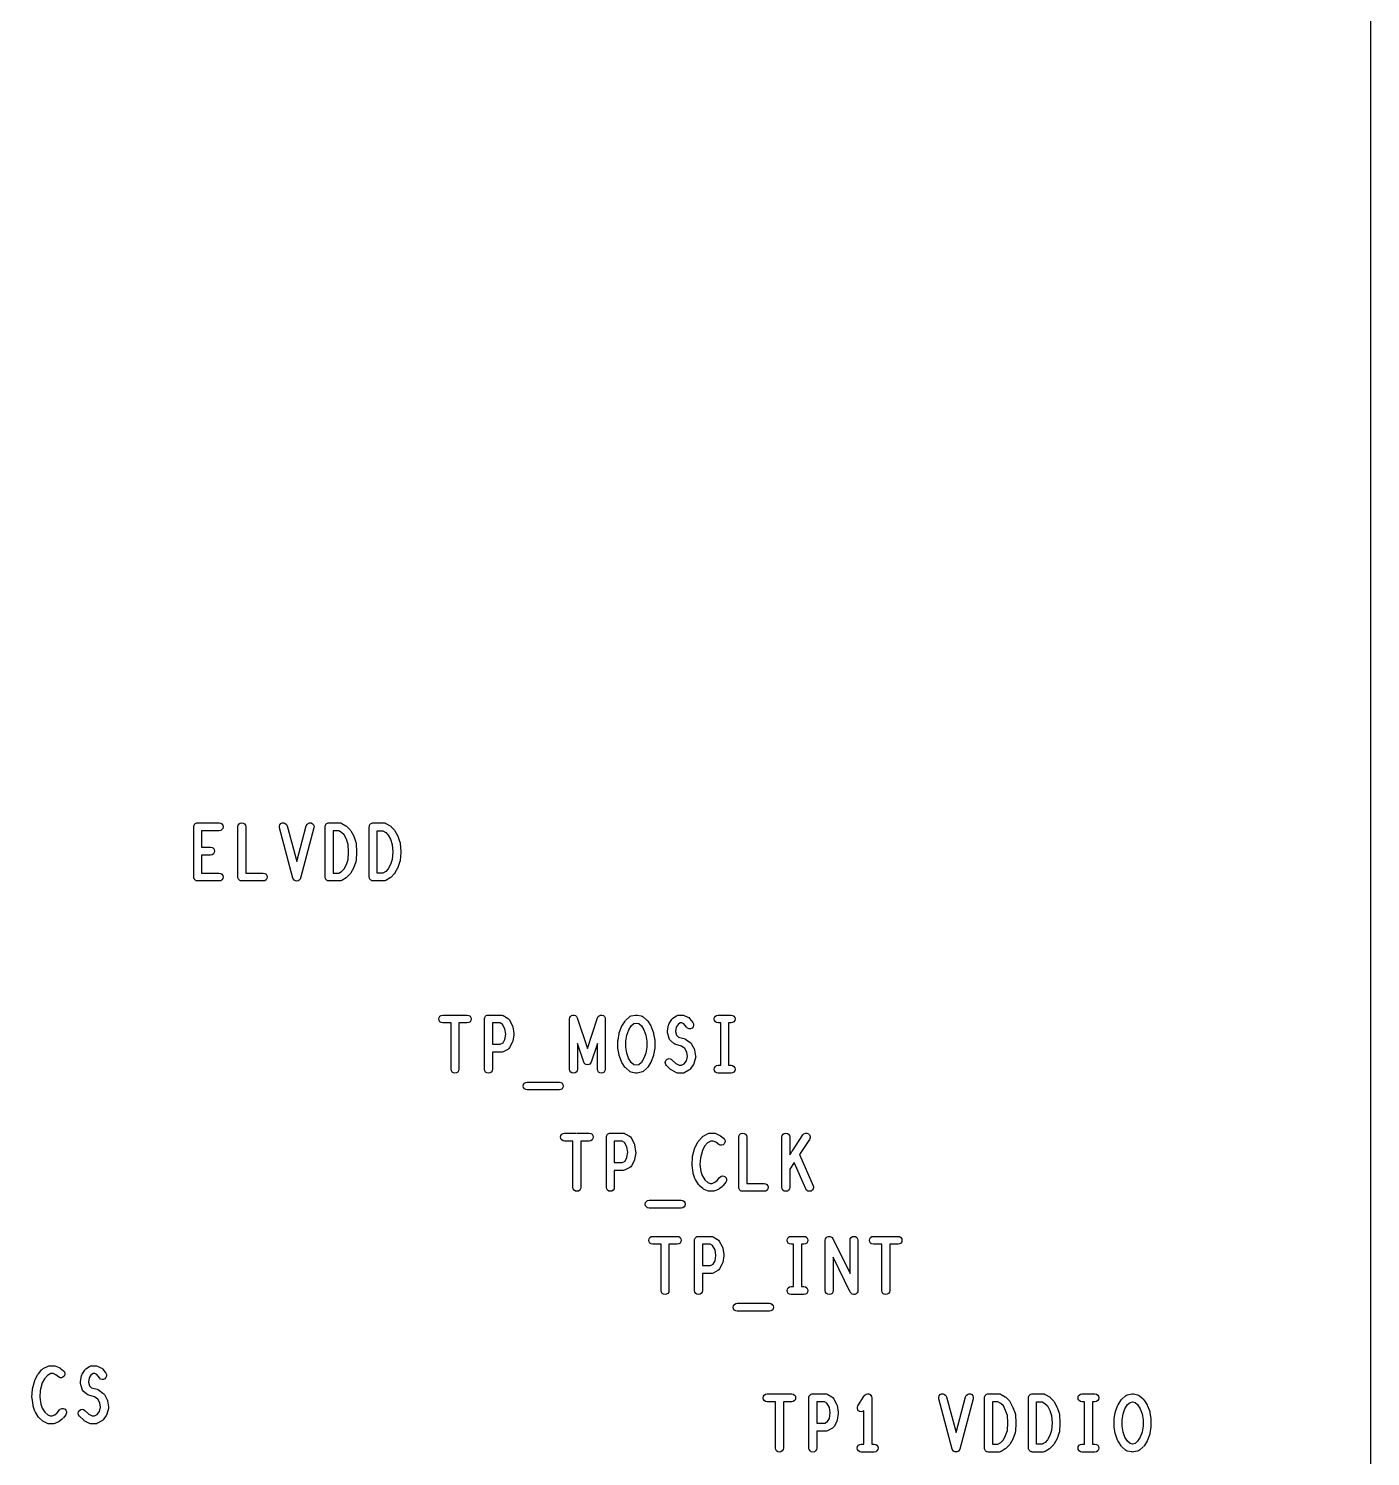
# Model space of a CAD drawing. Extents: x 4328 to 4769, y 264 to 576.
# Drawn here: x 4508.52 to 4525.48, y 334.24 to 352.28 of the extents above; entities that cross this region are included whole.
import ezdxf

# ---------------------------------------------------------------- set-up
doc = ezdxf.new("R2010")
doc.units = 0
doc.layers.add('gbr-dxf_layer0', color=7, linetype='Continuous')
doc.layers.add('gbr-outline-dxf_layer1', color=2, linetype='Continuous')

msp = doc.modelspace()

# ---------------------------------------------------------------- linework, layer by layer
at = {"layer": 'gbr-dxf_layer0'}
for p, q in [((4513.14, 341.599), (4513.099, 341.557)), ((4518.234, 336.284), (4518.155, 336.284))]:
    msp.add_line(p, q, dxfattribs=at)
at = {"layer": 'gbr-dxf_layer0', "linetype": 'Continuous'}
for points in [[(4510.605, 341.562), (4510.605, 342.195, -0.414431), (4510.655, 342.245), (4510.926, 342.245, -1), (4510.926, 342.145), (4510.705, 342.145), (4510.705, 341.938), (4510.818, 341.938, -1), (4510.818, 341.838), (4510.705, 341.838), (4510.705, 341.61), (4510.926, 341.61, -1), (4510.926, 341.51), (4510.655, 341.51, -0.423532)], [(4511.163, 341.56), (4511.163, 342.195, -1), (4511.263, 342.195), (4511.263, 341.61), (4511.484, 341.61, -1), (4511.484, 341.51), (4511.215, 341.51, -0.423531)], [(4512.266, 341.56), (4512.266, 342.195, -0.414431), (4512.316, 342.245), (4512.45, 342.245, -0.141638), (4512.477, 342.238), (4512.529, 342.208, -0.079427), (4512.542, 342.198), (4512.582, 342.156, -0.08346), (4512.591, 342.142), (4512.627, 342.075), (4512.653, 342.002, -0.079958), (4512.657, 341.987), (4512.663, 341.875), (4512.657, 341.769, -0.081598), (4512.653, 341.753), (4512.624, 341.674), (4512.59, 341.612, -0.073249), (4512.582, 341.6), (4512.541, 341.557, -0.073349), (4512.53, 341.548), (4512.478, 341.518, -0.141865), (4512.451, 341.51), (4512.316, 341.51, -0.414253)], [(4513.752, 339.716, -1), (4513.752, 339.816), (4514.063, 339.816, -1), (4514.063, 339.716), (4513.957, 339.716), (4513.957, 339.131, -1), (4513.857, 339.131), (4513.857, 339.716)], [(4514.28, 339.131), (4514.28, 339.763, -0.447133), (4514.333, 339.816), (4514.491, 339.816, -0.141638), (4514.518, 339.809), (4514.57, 339.778, -0.144884), (4514.59, 339.758), (4514.63, 339.686, -0.095503), (4514.637, 339.668), (4514.65, 339.583, -0.091798), (4514.65, 339.565), (4514.637, 339.484, -0.090666), (4514.631, 339.467), (4514.598, 339.405, -0.162235), (4514.575, 339.382), (4514.515, 339.351, -0.12871), (4514.491, 339.346), (4514.38, 339.346), (4514.38, 339.131, -1)], [(4516.58, 339.18, -1), (4516.65, 339.251), (4516.699, 339.203), (4516.742, 339.181), (4516.771, 339.181), (4516.805, 339.201), (4516.833, 339.238), (4516.848, 339.292), (4516.838, 339.347), (4516.814, 339.393), (4516.77, 339.423), (4516.697, 339.442, -0.128661), (4516.675, 339.455), (4516.629, 339.496, -0.153818), (4516.614, 339.521), (4516.594, 339.594, -0.119668), (4516.594, 339.617), (4516.606, 339.688, -0.110451), (4516.614, 339.708), (4516.648, 339.761, -0.103827), (4516.662, 339.776), (4516.709, 339.807, -0.152698), (4516.737, 339.816), (4516.783, 339.816, -0.113076), (4516.805, 339.812), (4516.852, 339.79, -0.141595), (4516.873, 339.773), (4516.912, 339.722, -1), (4516.833, 339.661), (4516.8, 339.704), (4516.774, 339.716), (4516.752, 339.716), (4516.726, 339.698), (4516.703, 339.663), (4516.694, 339.609), (4516.707, 339.56), (4516.734, 339.536), (4516.801, 339.519, -0.104263), (4516.82, 339.511), (4516.881, 339.468, -0.128344), (4516.897, 339.449), (4516.93, 339.387, -0.086277), (4516.936, 339.371), (4516.949, 339.298, -0.119212), (4516.947, 339.275), (4516.928, 339.204, -0.109171), (4516.919, 339.185), (4516.878, 339.132, -0.096692), (4516.864, 339.119), (4516.811, 339.088, -0.138297), (4516.784, 339.081), (4516.732, 339.081, -0.12871), (4516.707, 339.086), (4516.646, 339.118, -0.09), (4516.632, 339.129)], [(4514.82, 338.869, -1), (4514.82, 338.969), (4515.226, 338.969, -1), (4515.226, 338.869)], [(4515.821, 337.638), (4515.821, 338.273, -0.414431), (4515.871, 338.323), (4516.031, 338.323, -0.141082), (4516.058, 338.316), (4516.112, 338.284, -0.153136), (4516.133, 338.262), (4516.171, 338.192, -0.094086), (4516.177, 338.175), (4516.19, 338.092, -0.089268), (4516.191, 338.074), (4516.177, 337.991, -0.089001), (4516.172, 337.974), (4516.138, 337.911, -0.152623), (4516.117, 337.89), (4516.056, 337.858, -0.12871), (4516.031, 337.852), (4515.921, 337.852), (4515.921, 337.638, -1)], [(4517.494, 337.638), (4517.494, 338.273, -1), (4517.594, 338.273), (4517.594, 337.688), (4517.815, 337.688, -1), (4517.815, 337.588), (4517.546, 337.588, -0.423531)], [(4516.361, 337.376, -1), (4516.361, 337.476), (4516.767, 337.476, -1), (4516.767, 337.376)], [(4516.935, 336.334), (4516.935, 336.969, -0.414431), (4516.985, 337.019), (4517.145, 337.019, -0.141638), (4517.172, 337.012), (4517.226, 336.981, -0.152), (4517.246, 336.959), (4517.285, 336.889, -0.095503), (4517.291, 336.871), (4517.304, 336.788, -0.087743), (4517.305, 336.771), (4517.291, 336.688, -0.0899), (4517.286, 336.671), (4517.252, 336.607, -0.152623), (4517.231, 336.586), (4517.17, 336.554, -0.12871), (4517.145, 336.549), (4517.035, 336.549), (4517.035, 336.334, -1)], [(4519.196, 336.919, -1), (4519.196, 337.019), (4519.507, 337.019, -1), (4519.507, 336.919), (4519.402, 336.919), (4519.402, 336.334, -1), (4519.302, 336.334), (4519.302, 336.919)], [(4517.475, 336.073, -1), (4517.475, 336.173), (4517.881, 336.173, -1), (4517.881, 336.073)], [(4509.16, 334.748, -1), (4509.23, 334.819), (4509.279, 334.771), (4509.322, 334.749), (4509.351, 334.749), (4509.385, 334.769), (4509.413, 334.806), (4509.428, 334.86), (4509.418, 334.915), (4509.394, 334.961), (4509.35, 334.991), (4509.277, 335.01, -0.129015), (4509.255, 335.023), (4509.209, 335.064, -0.153142), (4509.194, 335.089), (4509.175, 335.159, -0.127733), (4509.173, 335.184), (4509.186, 335.258, -0.102908), (4509.194, 335.277), (4509.228, 335.329, -0.102345), (4509.242, 335.344), (4509.288, 335.375, -0.152992), (4509.317, 335.384), (4509.364, 335.384, -0.12139), (4509.388, 335.378), (4509.43, 335.359, -0.133977), (4509.451, 335.343), (4509.492, 335.29, -1), (4509.413, 335.229), (4509.38, 335.272), (4509.353, 335.284), (4509.332, 335.284), (4509.306, 335.266), (4509.283, 335.23), (4509.273, 335.177), (4509.287, 335.129), (4509.314, 335.104), (4509.384, 335.086, -0.098251), (4509.401, 335.078), (4509.458, 335.038, -0.135537), (4509.476, 335.019), (4509.51, 334.955, -0.086355), (4509.515, 334.939), (4509.528, 334.866, -0.118383), (4509.527, 334.843), (4509.507, 334.77, -0.099953), (4509.498, 334.753), (4509.459, 334.701, -0.111764), (4509.442, 334.687), (4509.39, 334.656, -0.138297), (4509.364, 334.649), (4509.312, 334.649, -0.129365), (4509.287, 334.654), (4509.228, 334.685, -0.082853), (4509.214, 334.695)], [(4518.38, 334.343), (4518.38, 334.978, -0.414431), (4518.43, 335.028), (4518.591, 335.028, -0.141638), (4518.618, 335.022), (4518.672, 334.99, -0.151905), (4518.692, 334.968), (4518.73, 334.898, -0.095342), (4518.737, 334.88), (4518.75, 334.797, -0.087743), (4518.75, 334.78), (4518.737, 334.697, -0.0899), (4518.732, 334.68), (4518.698, 334.616, -0.152623), (4518.677, 334.595), (4518.616, 334.563, -0.12871), (4518.591, 334.558), (4518.48, 334.558), (4518.48, 334.343, -1)], [(4519, 334.878), (4519.081, 335.005, -0.769232), (4519.174, 334.977), (4519.174, 334.393), (4519.205, 334.393, -1), (4519.205, 334.293), (4519.042, 334.293, -1), (4519.042, 334.393), (4519.074, 334.393), (4519.074, 334.812, -0.845486)], [(4520.599, 334.343), (4520.599, 334.978, -0.414431), (4520.649, 335.028), (4520.782, 335.028, -0.141638), (4520.809, 335.022), (4520.862, 334.991, -0.078655), (4520.874, 334.981), (4520.915, 334.939, -0.084982), (4520.924, 334.925), (4520.959, 334.858), (4520.986, 334.785, -0.080911), (4520.99, 334.77), (4520.996, 334.658), (4520.99, 334.552, -0.082499), (4520.986, 334.536), (4520.957, 334.457), (4520.923, 334.395, -0.074856), (4520.915, 334.383), (4520.874, 334.34, -0.07346), (4520.863, 334.332), (4520.811, 334.301, -0.141865), (4520.784, 334.293), (4520.649, 334.293, -0.414253)]]:
    msp.add_lwpolyline(points, format="xyb", close=True, dxfattribs=at)
for points in [[(4511.689, 342.182, -1), (4511.786, 342.208), (4511.907, 341.755)], [(4511.907, 341.755), (4512.028, 342.208, -1), (4512.124, 342.182), (4511.955, 341.547, -0.768554), (4511.858, 341.547), (4511.689, 342.182)], [(4512.824, 341.56), (4512.824, 342.195, -0.199079), (4512.839, 342.231, -0.199054), (4512.874, 342.245), (4513.007, 342.245, -0.141638), (4513.034, 342.238), (4513.088, 342.207, -0.085825), (4513.101, 342.196), (4513.138, 342.157, -0.078788), (4513.148, 342.145), (4513.181, 342.083, -0.043761), (4513.184, 342.075), (4513.211, 342.002, -0.080911), (4513.215, 341.987), (4513.221, 341.881, -0.045968), (4513.221, 341.872), (4513.215, 341.77, -0.079708), (4513.212, 341.755), (4513.185, 341.682, -0.041067), (4513.182, 341.674), (4513.148, 341.612, -0.06572), (4513.141, 341.601)], [(4513.099, 341.557, -0.06665), (4513.088, 341.549), (4513.034, 341.517, -0.141637), (4513.007, 341.51), (4512.874, 341.51, -0.414253), (4512.824, 341.56)], [(4515.355, 339.131), (4515.355, 339.766, -0.851111), (4515.453, 339.782), (4515.581, 339.395)], [(4515.581, 339.395), (4515.709, 339.779, -0.894487), (4515.807, 339.763), (4515.807, 339.131, -1), (4515.707, 339.131), (4515.707, 339.457)], [(4516.065, 339.75), (4516.112, 339.792, -0.138667), (4516.136, 339.805), (4516.19, 339.815, -0.110445), (4516.212, 339.814), (4516.261, 339.805, -0.144079), (4516.287, 339.793), (4516.333, 339.752, -0.078605), (4516.343, 339.74), (4516.383, 339.678, -0.063412), (4516.388, 339.667), (4516.416, 339.593, -0.063372), (4516.418, 339.58), (4516.431, 339.5, -0.04834), (4516.432, 339.491), (4516.432, 339.407, -0.047537), (4516.431, 339.398), (4516.418, 339.315, -0.05611), (4516.416, 339.304), (4516.388, 339.23, -0.061321), (4516.383, 339.219), (4516.344, 339.158, -0.05761), (4516.337, 339.149)], [(4517.234, 339.716, -1), (4517.234, 339.816), (4517.314, 339.816)], [(4517.317, 339.816), (4517.397, 339.816, -1), (4517.397, 339.716), (4517.366, 339.716), (4517.366, 339.181), (4517.397, 339.181, -1), (4517.397, 339.081), (4517.317, 339.081)], [(4515.967, 339.407), (4515.967, 339.491, -0.047131), (4515.968, 339.5), (4515.981, 339.581, -0.061179), (4515.983, 339.592), (4516.01, 339.667, -0.058541), (4516.016, 339.677), (4516.056, 339.74, -0.056898), (4516.063, 339.749)], [(4517.314, 339.081), (4517.234, 339.081, -1), (4517.234, 339.181), (4517.266, 339.181), (4517.266, 339.716), (4517.234, 339.716)], [(4515.455, 339.457), (4515.455, 339.131, -1), (4515.355, 339.131)], [(4515.707, 339.457), (4515.629, 339.221, -0.721283), (4515.534, 339.221), (4515.455, 339.457)], [(4516.334, 339.146), (4516.287, 339.104, -0.14158), (4516.262, 339.092), (4516.211, 339.082, -0.104954), (4516.19, 339.082), (4516.136, 339.092, -0.144107), (4516.111, 339.105), (4516.065, 339.147, -0.078417), (4516.055, 339.159), (4516.017, 339.218, -0.069868), (4516.011, 339.23), (4515.983, 339.304, -0.057371), (4515.981, 339.315), (4515.967, 339.398, -0.047534), (4515.967, 339.407)], [(4515.292, 338.223, -1), (4515.292, 338.323), (4515.445, 338.323)], [(4515.451, 338.323), (4515.604, 338.323, -1), (4515.604, 338.223), (4515.498, 338.223), (4515.498, 337.638, -1), (4515.398, 337.638), (4515.398, 338.223), (4515.292, 338.223)], [(4516.903, 337.927), (4516.909, 338.021, -0.053159), (4516.911, 338.031), (4516.938, 338.136, -0.066304), (4516.942, 338.148), (4516.976, 338.211, -0.064337), (4516.984, 338.222), (4517.03, 338.274)], [(4517.033, 338.277, -0.077944), (4517.045, 338.286), (4517.106, 338.317, -0.12871), (4517.13, 338.323), (4517.183, 338.323, -0.115081), (4517.205, 338.318), (4517.248, 338.298, -0.076172), (4517.261, 338.291), (4517.302, 338.259, -1), (4517.24, 338.18), (4517.205, 338.208), (4517.172, 338.223), (4517.141, 338.223), (4517.099, 338.201), (4517.062, 338.159), (4517.034, 338.106), (4517.009, 338.011), (4517.003, 337.925), (4517.015, 337.839), (4517.032, 337.786), (4517.065, 337.734), (4517.102, 337.701), (4517.133, 337.688), (4517.159, 337.688), (4517.191, 337.702), (4517.222, 337.726), (4517.252, 337.764, -1), (4517.33, 337.702), (4517.296, 337.66, -0.030997), (4517.292, 337.655)], [(4518.039, 337.638), (4518.039, 338.273, -1), (4518.139, 338.273), (4518.139, 338.048)], [(4518.139, 338.048), (4518.156, 338.074, -0.16005), (4518.173, 338.1), (4518.304, 338.3, -1), (4518.388, 338.245), (4518.262, 338.053), (4518.433, 337.658, -1), (4518.341, 337.618), (4518.196, 337.953)], [(4517.288, 337.651), (4517.248, 337.62, -0.064635), (4517.237, 337.613), (4517.191, 337.593, -0.11115), (4517.169, 337.588), (4517.122, 337.588, -0.121442), (4517.099, 337.593), (4517.056, 337.613, -0.086876), (4517.041, 337.622), (4516.995, 337.663, -0.078605), (4516.985, 337.674), (4516.945, 337.736, -0.073712), (4516.939, 337.75), (4516.919, 337.813, -0.056442), (4516.916, 337.824), (4516.903, 337.915, -0.062224), (4516.903, 337.927)], [(4518.196, 337.953), (4518.139, 337.866), (4518.139, 337.638, -1), (4518.039, 337.638)], [(4516.406, 336.919, -1), (4516.406, 337.019), (4516.559, 337.019)], [(4516.565, 337.019), (4516.717, 337.019, -1), (4516.717, 336.919), (4516.612, 336.919), (4516.612, 336.334, -1), (4516.512, 336.334), (4516.512, 336.919), (4516.406, 336.919)], [(4518.155, 336.284, -1), (4518.155, 336.384), (4518.186, 336.384), (4518.186, 336.919), (4518.155, 336.919, -1), (4518.155, 337.019), (4518.317, 337.019, -1), (4518.317, 336.919), (4518.286, 336.919), (4518.286, 336.384), (4518.317, 336.384, -1), (4518.317, 336.284), (4518.237, 336.284)], [(4518.588, 336.334), (4518.588, 336.969, -0.79464), (4518.683, 336.991), (4518.9, 336.55)], [(4518.9, 336.55), (4518.9, 336.969, -1), (4519, 336.969), (4519, 336.337, -0.844055), (4518.903, 336.315), (4518.688, 336.754)], [(4518.688, 336.754), (4518.688, 336.334, -1), (4518.588, 336.334)], [(4508.56, 334.988), (4508.567, 335.082, -0.052466), (4508.568, 335.092), (4508.595, 335.197, -0.06776), (4508.6, 335.209), (4508.634, 335.273, -0.063921), (4508.641, 335.283), (4508.687, 335.335)], [(4508.69, 335.338, -0.079529), (4508.703, 335.347), (4508.763, 335.378, -0.12871), (4508.788, 335.384), (4508.84, 335.384, -0.114675), (4508.862, 335.379), (4508.905, 335.36, -0.076859), (4508.918, 335.352), (4508.959, 335.32, -1), (4508.897, 335.242), (4508.862, 335.269), (4508.829, 335.284), (4508.798, 335.284), (4508.756, 335.262), (4508.719, 335.22), (4508.691, 335.167), (4508.666, 335.072), (4508.66, 334.986), (4508.672, 334.9), (4508.689, 334.847), (4508.723, 334.795), (4508.759, 334.763), (4508.79, 334.749), (4508.816, 334.749), (4508.848, 334.763), (4508.879, 334.788), (4508.909, 334.825, -1), (4508.987, 334.763), (4508.954, 334.721)], [(4508.95, 334.717, -0.032325), (4508.945, 334.712), (4508.905, 334.681, -0.063376), (4508.894, 334.675), (4508.848, 334.654, -0.112352), (4508.827, 334.649), (4508.779, 334.649, -0.122479), (4508.756, 334.655), (4508.713, 334.674, -0.084989), (4508.699, 334.683), (4508.653, 334.724, -0.078279), (4508.642, 334.735), (4508.603, 334.797, -0.07454), (4508.596, 334.81), (4508.576, 334.874, -0.057141), (4508.574, 334.885), (4508.561, 334.976, -0.061667), (4508.56, 334.988)], [(4517.852, 334.928, -1), (4517.852, 335.028), (4518.005, 335.028)], [(4518.01, 335.028), (4518.163, 335.028, -1), (4518.163, 334.928), (4518.058, 334.928), (4518.058, 334.343, -1), (4517.958, 334.343), (4517.958, 334.928), (4517.852, 334.928)], [(4520.022, 334.966, -1), (4520.119, 334.991), (4520.24, 334.538)], [(4520.24, 334.538), (4520.36, 334.991, -1), (4520.457, 334.966), (4520.288, 334.331, -0.768554), (4520.191, 334.331), (4520.022, 334.966)], [(4521.157, 334.343), (4521.157, 334.978, -0.199079), (4521.171, 335.014, -0.199054), (4521.207, 335.028), (4521.34, 335.028, -0.141638), (4521.367, 335.022), (4521.421, 334.99, -0.085647), (4521.434, 334.979), (4521.471, 334.94, -0.078588), (4521.481, 334.928), (4521.514, 334.866, -0.043761), (4521.517, 334.858), (4521.544, 334.785, -0.081496), (4521.548, 334.77), (4521.554, 334.664, -0.044788), (4521.554, 334.655), (4521.548, 334.553, -0.080268), (4521.545, 334.538), (4521.518, 334.465, -0.041067), (4521.515, 334.457), (4521.481, 334.395, -0.074856), (4521.473, 334.383), (4521.432, 334.34)], [(4521.832, 334.293, -1), (4521.832, 334.393), (4521.864, 334.393), (4521.864, 334.928), (4521.832, 334.928, -1), (4521.832, 335.028), (4521.912, 335.028)], [(4521.915, 335.028), (4521.995, 335.028, -1), (4521.995, 334.928), (4521.964, 334.928), (4521.964, 334.393), (4521.995, 334.393, -1), (4521.995, 334.293), (4521.832, 334.293)], [(4522.239, 334.62), (4522.239, 334.703, -0.047131), (4522.24, 334.713), (4522.253, 334.793, -0.061411), (4522.255, 334.805), (4522.283, 334.879, -0.058041), (4522.288, 334.889), (4522.328, 334.952, -0.056898), (4522.335, 334.961)], [(4522.337, 334.963), (4522.384, 335.005, -0.136992), (4522.408, 335.017), (4522.462, 335.028, -0.112776), (4522.484, 335.027), (4522.534, 335.017, -0.143112), (4522.559, 335.005), (4522.605, 334.964, -0.078605), (4522.615, 334.952), (4522.655, 334.89, -0.06303), (4522.66, 334.879), (4522.688, 334.805, -0.063588), (4522.69, 334.793), (4522.703, 334.713, -0.04834), (4522.704, 334.703), (4522.704, 334.62, -0.047537), (4522.704, 334.611), (4522.69, 334.528, -0.055951), (4522.688, 334.517), (4522.66, 334.443, -0.061699), (4522.655, 334.432), (4522.616, 334.37, -0.05761), (4522.609, 334.361)], [(4522.606, 334.359), (4522.559, 334.317, -0.142445), (4522.534, 334.304), (4522.482, 334.295, -0.102438), (4522.462, 334.294), (4522.408, 334.305, -0.145425), (4522.383, 334.318), (4522.337, 334.359, -0.078417), (4522.327, 334.371), (4522.289, 334.43, -0.070217), (4522.283, 334.443), (4522.255, 334.517, -0.057191), (4522.253, 334.528), (4522.239, 334.611, -0.047534), (4522.239, 334.62)], [(4521.431, 334.34, -0.062567), (4521.421, 334.332), (4521.367, 334.3, -0.141637), (4521.34, 334.293), (4521.207, 334.293, -0.414253), (4521.157, 334.343)]]:
    msp.add_lwpolyline(points, format="xyb", dxfattribs=at)
for points in [[(4512.366, 341.61), (4512.438, 341.61), (4512.474, 341.632), (4512.505, 341.664), (4512.534, 341.718), (4512.557, 341.782), (4512.563, 341.878), (4512.557, 341.973), (4512.534, 342.037), (4512.505, 342.092), (4512.474, 342.124), (4512.438, 342.145), (4512.366, 342.145)], [(4512.924, 341.61), (4512.924, 342.145), (4512.995, 342.145), (4513.032, 342.124), (4513.063, 342.091), (4513.092, 342.037), (4513.115, 341.973), (4513.121, 341.878), (4513.115, 341.782), (4513.092, 341.718), (4513.063, 341.664), (4513.032, 341.632), (4512.995, 341.61)], [(4514.38, 339.446), (4514.48, 339.446), (4514.516, 339.464), (4514.539, 339.507), (4514.55, 339.576), (4514.539, 339.643), (4514.509, 339.698), (4514.479, 339.716), (4514.38, 339.716)], [(4516.067, 339.41), (4516.067, 339.487), (4516.079, 339.563), (4516.103, 339.627), (4516.136, 339.68), (4516.168, 339.709), (4516.199, 339.715), (4516.231, 339.709), (4516.263, 339.68), (4516.296, 339.627), (4516.32, 339.563), (4516.332, 339.487), (4516.332, 339.41), (4516.32, 339.334), (4516.296, 339.27), (4516.263, 339.217), (4516.23, 339.188), (4516.199, 339.182), (4516.169, 339.188), (4516.136, 339.216), (4516.102, 339.27), (4516.079, 339.334)], [(4515.921, 337.952), (4516.021, 337.952), (4516.057, 337.971), (4516.08, 338.014), (4516.091, 338.082), (4516.08, 338.15), (4516.05, 338.205), (4516.019, 338.223), (4515.921, 338.223)], [(4517.035, 336.649), (4517.135, 336.649), (4517.171, 336.668), (4517.194, 336.71), (4517.204, 336.779), (4517.194, 336.847), (4517.164, 336.902), (4517.133, 336.919), (4517.035, 336.919)], [(4518.48, 334.658), (4518.58, 334.658), (4518.617, 334.677), (4518.639, 334.719), (4518.65, 334.788), (4518.639, 334.856), (4518.609, 334.911), (4518.579, 334.928), (4518.48, 334.928)], [(4520.699, 334.393), (4520.77, 334.393), (4520.807, 334.415), (4520.838, 334.447), (4520.867, 334.501), (4520.89, 334.566), (4520.896, 334.661), (4520.89, 334.756), (4520.867, 334.82), (4520.838, 334.875), (4520.807, 334.907), (4520.77, 334.928), (4520.699, 334.928)], [(4521.257, 334.393), (4521.257, 334.928), (4521.328, 334.928), (4521.364, 334.907), (4521.396, 334.875), (4521.425, 334.82), (4521.448, 334.756), (4521.454, 334.662), (4521.448, 334.565), (4521.425, 334.501), (4521.396, 334.447), (4521.365, 334.415), (4521.328, 334.393)], [(4522.339, 334.622), (4522.339, 334.699), (4522.351, 334.775), (4522.375, 334.839), (4522.408, 334.893), (4522.441, 334.921), (4522.471, 334.927), (4522.503, 334.921), (4522.535, 334.893), (4522.569, 334.839), (4522.592, 334.776), (4522.604, 334.699), (4522.604, 334.622), (4522.592, 334.546), (4522.568, 334.482), (4522.535, 334.429), (4522.503, 334.4), (4522.471, 334.394), (4522.44, 334.4), (4522.408, 334.429), (4522.374, 334.482), (4522.351, 334.546)]]:
    msp.add_lwpolyline(points, close=True, dxfattribs=at)
at = {"layer": 'gbr-outline-dxf_layer1', "linetype": 'Continuous'}
msp.add_lwpolyline([(4491.004, 309.221), (4491.004, 379.52, -0.198917), (4491.297, 380.228), (4502.049, 390.98, 0.198917), (4502.342, 391.687), (4502.342, 406.2, -0.414218), (4502.842, 406.7), (4513.637, 406.7, -0.414068), (4514.137, 406.2), (4514.137, 391.687, 0.198918), (4514.43, 390.98), (4525.185, 380.224, -0.19885), (4525.478, 379.518), (4525.478, 309.258, -0.198916), (4525.185, 308.551), (4513.344, 296.71, 0.19885), (4513.197, 296.356), (4513.197, 288.325, -0.414217), (4512.697, 287.825), (4503.697, 287.825, -0.414366), (4503.197, 288.325), (4503.197, 296.406, 0.198621), (4503.051, 296.759), (4491.297, 308.513, -0.198916)], format="xyb", close=True, dxfattribs=at)

doc.saveas('drawing.dxf')
